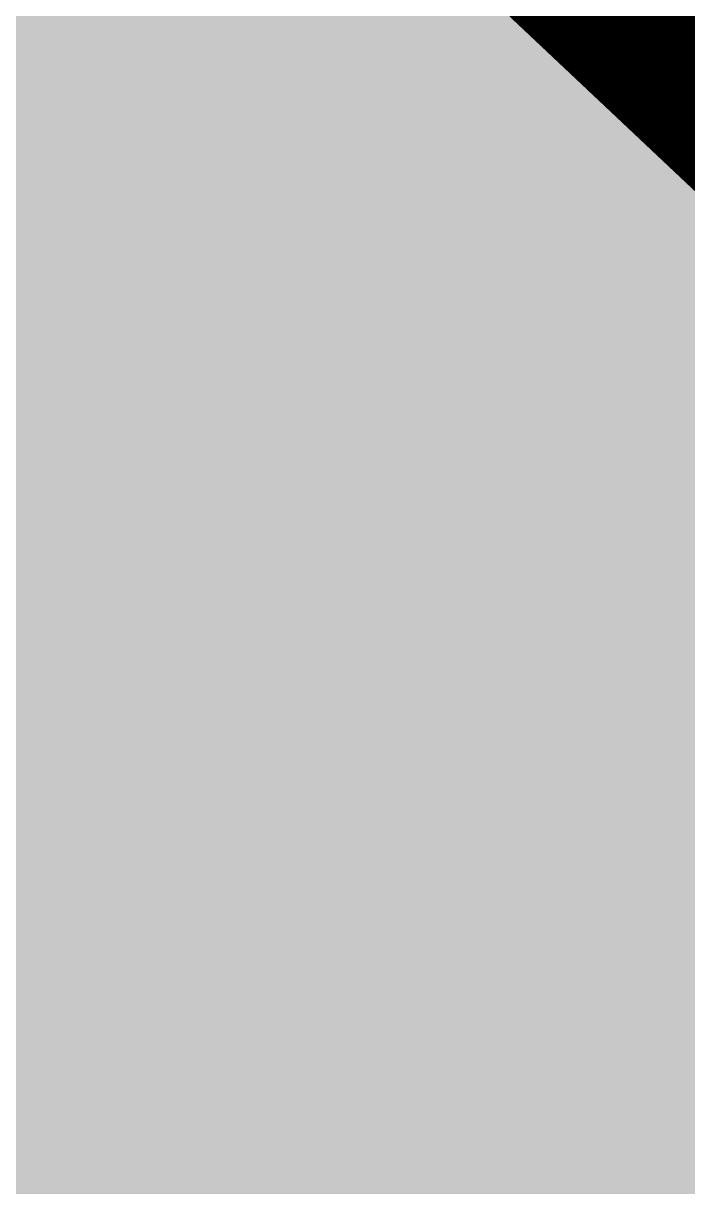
# Model space of a CAD drawing. Header units: millimetres. Extents: x -61 to 56, y -72 to 70.
# Drawn here: x -37.5708 to -37.4687, y -20.8152 to -20.6363 of the extents above; entities that cross this region are included whole.
import ezdxf

# ---------------------------------------------------------------- set-up
doc = ezdxf.new("R2010")
doc.units = ezdxf.units.MM
doc.header["$MEASUREMENT"] = 0
for name, color, linetype, true_color in [('02GND', 7, 'Continuous', 0x999966), ('03POWER', 7, 'Continuous', 0x008000), ('Bottom-Layer', 7, 'Continuous', 0x0000ff), ('Top-Layer', 7, 'Continuous', 0xff0000)]:
    doc.layers.add(name, color=color, linetype=linetype, true_color=true_color)

msp = doc.modelspace()

# ---------------------------------------------------------------- hatches: boundary and pattern name
at = {"layer": '02GND'}
msp.add_hatch(color=256, dxfattribs=at).paths.add_polyline_path([(-49.64196, 52.15326), (49.64196, 52.15326), (49.64196, -62.14198), (-49.64196, -62.14198)])
at = {"layer": '03POWER'}
msp.add_hatch(color=256, dxfattribs=at).paths.add_polyline_path([(48.49896, -56.0416), (48.58111, -56.34792), (48.80553, -56.57202), (49.11198, -56.65374), (49.41818, -56.57114), (49.64196, -56.3464), (49.64196, -62.14198), (44.1922, -62.14198), (44.39271, -61.95663), (44.49268, -61.70252), (44.4722, -61.43023), (45.18912, -61.70361), (45.94976, -61.80428), (46.71312, -61.72682), (47.43803, -61.47541), (48.08542, -61.06359), (48.6204, -60.51358), (49.0141, -59.85502), (49.24532, -59.12341), (49.30159, -58.35821), (49.17987, -57.60065), (48.88672, -56.89158), (48.43796, -56.26923), (47.85776, -55.76715), (47.17742, -55.41241), (46.43361, -55.22413), (45.66642, -55.21246), (44.91722, -55.37803), (44.22641, -55.71192), (43.63121, -56.19612), (43.16372, -56.80453), (42.84914, -57.50435), (42.70444, -58.25785), (42.7374, -59.02442), (42.94626, -59.76272), (43.31976, -60.43295), (43.83775, -60.99898), (-43.36178, -60.99898), (-43.6207, -61.05644), (-43.83102, -61.21802), (-43.95325, -61.4534), (-43.96445, -61.71838), (-43.86251, -61.96323), (-43.66658, -62.14198), (-49.64196, -62.14198), (-49.64196, -56.58191), (-49.43346, -56.7975), (-49.14757, -56.88817), (-48.85293, -56.83215), (-49.16223, -57.54119), (-49.29821, -58.30271), (-49.25343, -59.07497), (-49.03034, -59.81567), (-48.64116, -60.4842), (-48.10723, -61.04395), (-47.45779, -61.46422), (-46.72844, -61.722), (-45.95915, -61.80316), (-45.19206, -61.70324), (-44.46922, -61.42773), (-43.83024, -60.99172), (-43.31013, -60.41911), (-42.9374, -59.74127), (-42.73246, -58.99535), (-42.70655, -58.22222), (-42.86108, -57.46425), (-43.1876, -56.76297), (-43.6682, -56.15682), (-44.27656, -55.67901), (-44.97933, -55.35572), (-45.738, -55.20467), (-46.511, -55.23414), (-47.25598, -55.44251), (-47.93209, -55.81836), (-48.50231, -56.3411), (-48.49979, -56.30915), (-48.49896, -56.27711), (-48.49896, 51.31496), (-19.40262, 51.31496), (-19.62949, 51.14374), (-19.75457, 50.8885), (-19.75089, 50.60429), (-19.61925, 50.35238), (-19.38803, 50.18708), (-19.65778, 49.97716), (-19.77291, 49.65532), (-19.69754, 49.32192), (-19.45516, 49.08092), (-19.68391, 48.85829), (-19.76948, 48.55077), (-19.68861, 48.24198), (-19.46328, 48.01588), (-19.15477, 47.93396), (-18.84696, 48.01849), (-18.62355, 48.24648), (-18.5453, 48.55595), (-18.63347, 48.86273), (-18.8641, 49.08342), (-18.62497, 49.32426), (-18.55089, 49.65547), (-18.66463, 49.97523), (-18.93123, 50.18526), (-18.69805, 50.34944), (-18.56456, 50.60145), (-18.55973, 50.88659), (-18.68461, 51.14298), (-18.9121, 51.31496), (48.42554, 51.31496), (48.49896, 51.24155)])
at = {"layer": 'Bottom-Layer'}
msp.add_hatch(color=256, dxfattribs=at).paths.add_polyline_path([(-49.64196, -62.14198), (-49.64196, 52.15326), (49.64196, 52.15326), (49.64196, -62.14198)])
at = {"layer": 'Top-Layer'}
msp.add_hatch(color=256, dxfattribs=at).paths.add_polyline_path([(-49.64196, -62.14198), (-49.64196, 52.15326), (49.64196, 52.15326), (49.64196, -62.14198)])

# ---------------------------------------------------------------- linework, layer by layer
at = {"layer": '02GND', "const_width": 0.0508}
msp.add_lwpolyline([(-37.71321, -19.90004), (-37.62125, -20.36238), (-37.35936, -20.75433), (-36.96741, -21.01622), (-36.50507, -21.10818), (-36.04274, -21.01622), (-35.65079, -20.75433), (-35.3889, -20.36238), (-35.29693, -19.90004), (-35.3889, -19.43771), (-35.65079, -19.04576), (-36.04274, -18.78386), (-36.50507, -18.6919), (-36.96741, -18.78386), (-37.35936, -19.04576), (-37.62125, -19.43771)], close=True, dxfattribs=at)
at = {"layer": '03POWER', "const_width": 0.0508}
msp.add_lwpolyline([(-37.71321, -19.90004), (-37.62125, -20.36238), (-37.35936, -20.75433), (-36.96741, -21.01622), (-36.50507, -21.10818), (-36.04274, -21.01622), (-35.65079, -20.75433), (-35.3889, -20.36238), (-35.29693, -19.90004), (-35.3889, -19.43771), (-35.65079, -19.04576), (-36.04274, -18.78386), (-36.50507, -18.6919), (-36.96741, -18.78386), (-37.35936, -19.04576), (-37.62125, -19.43771)], close=True, dxfattribs=at)
at = {"layer": 'Bottom-Layer', "const_width": 0.0508}
msp.add_lwpolyline([(-33.85938, -17.24073), (-35.55938, -18.94073), (-35.60554, -18.99377), (-35.64393, -19.05267), (-36.02847, -18.78988), (-36.48385, -18.69209), (-36.94237, -18.77382), (-37.33591, -19.02293), (-37.60596, -19.4024), (-37.7124, -19.85583), (-37.63941, -20.31583), (-37.39783, -20.71404), (-37.02357, -20.99126), (-36.57225, -21.10631), (-36.11094, -21.04208), (-35.70821, -20.80813), (-35.70821, -24.67329), (-36.54076, -23.84074), (-36.70562, -23.73059), (-36.90007, -23.69191), (-39.60076, -23.69191)], dxfattribs=at)
at = {"layer": 'Top-Layer', "const_width": 0.0508}
msp.add_lwpolyline([(-38.18151, -19.05514), (-37.36864, -19.05514), (-37.60759, -19.40601), (-37.71042, -19.81787), (-37.66443, -20.23988), (-37.47531, -20.61993), (-37.1664, -20.9111), (-36.77585, -21.07745), (-36.35186, -21.09843), (-34.92515, -22.52513), (-34.776, -22.62479), (-34.60007, -22.65978), (-23.99637, -22.65978)], dxfattribs=at)

doc.saveas('drawing.dxf')
